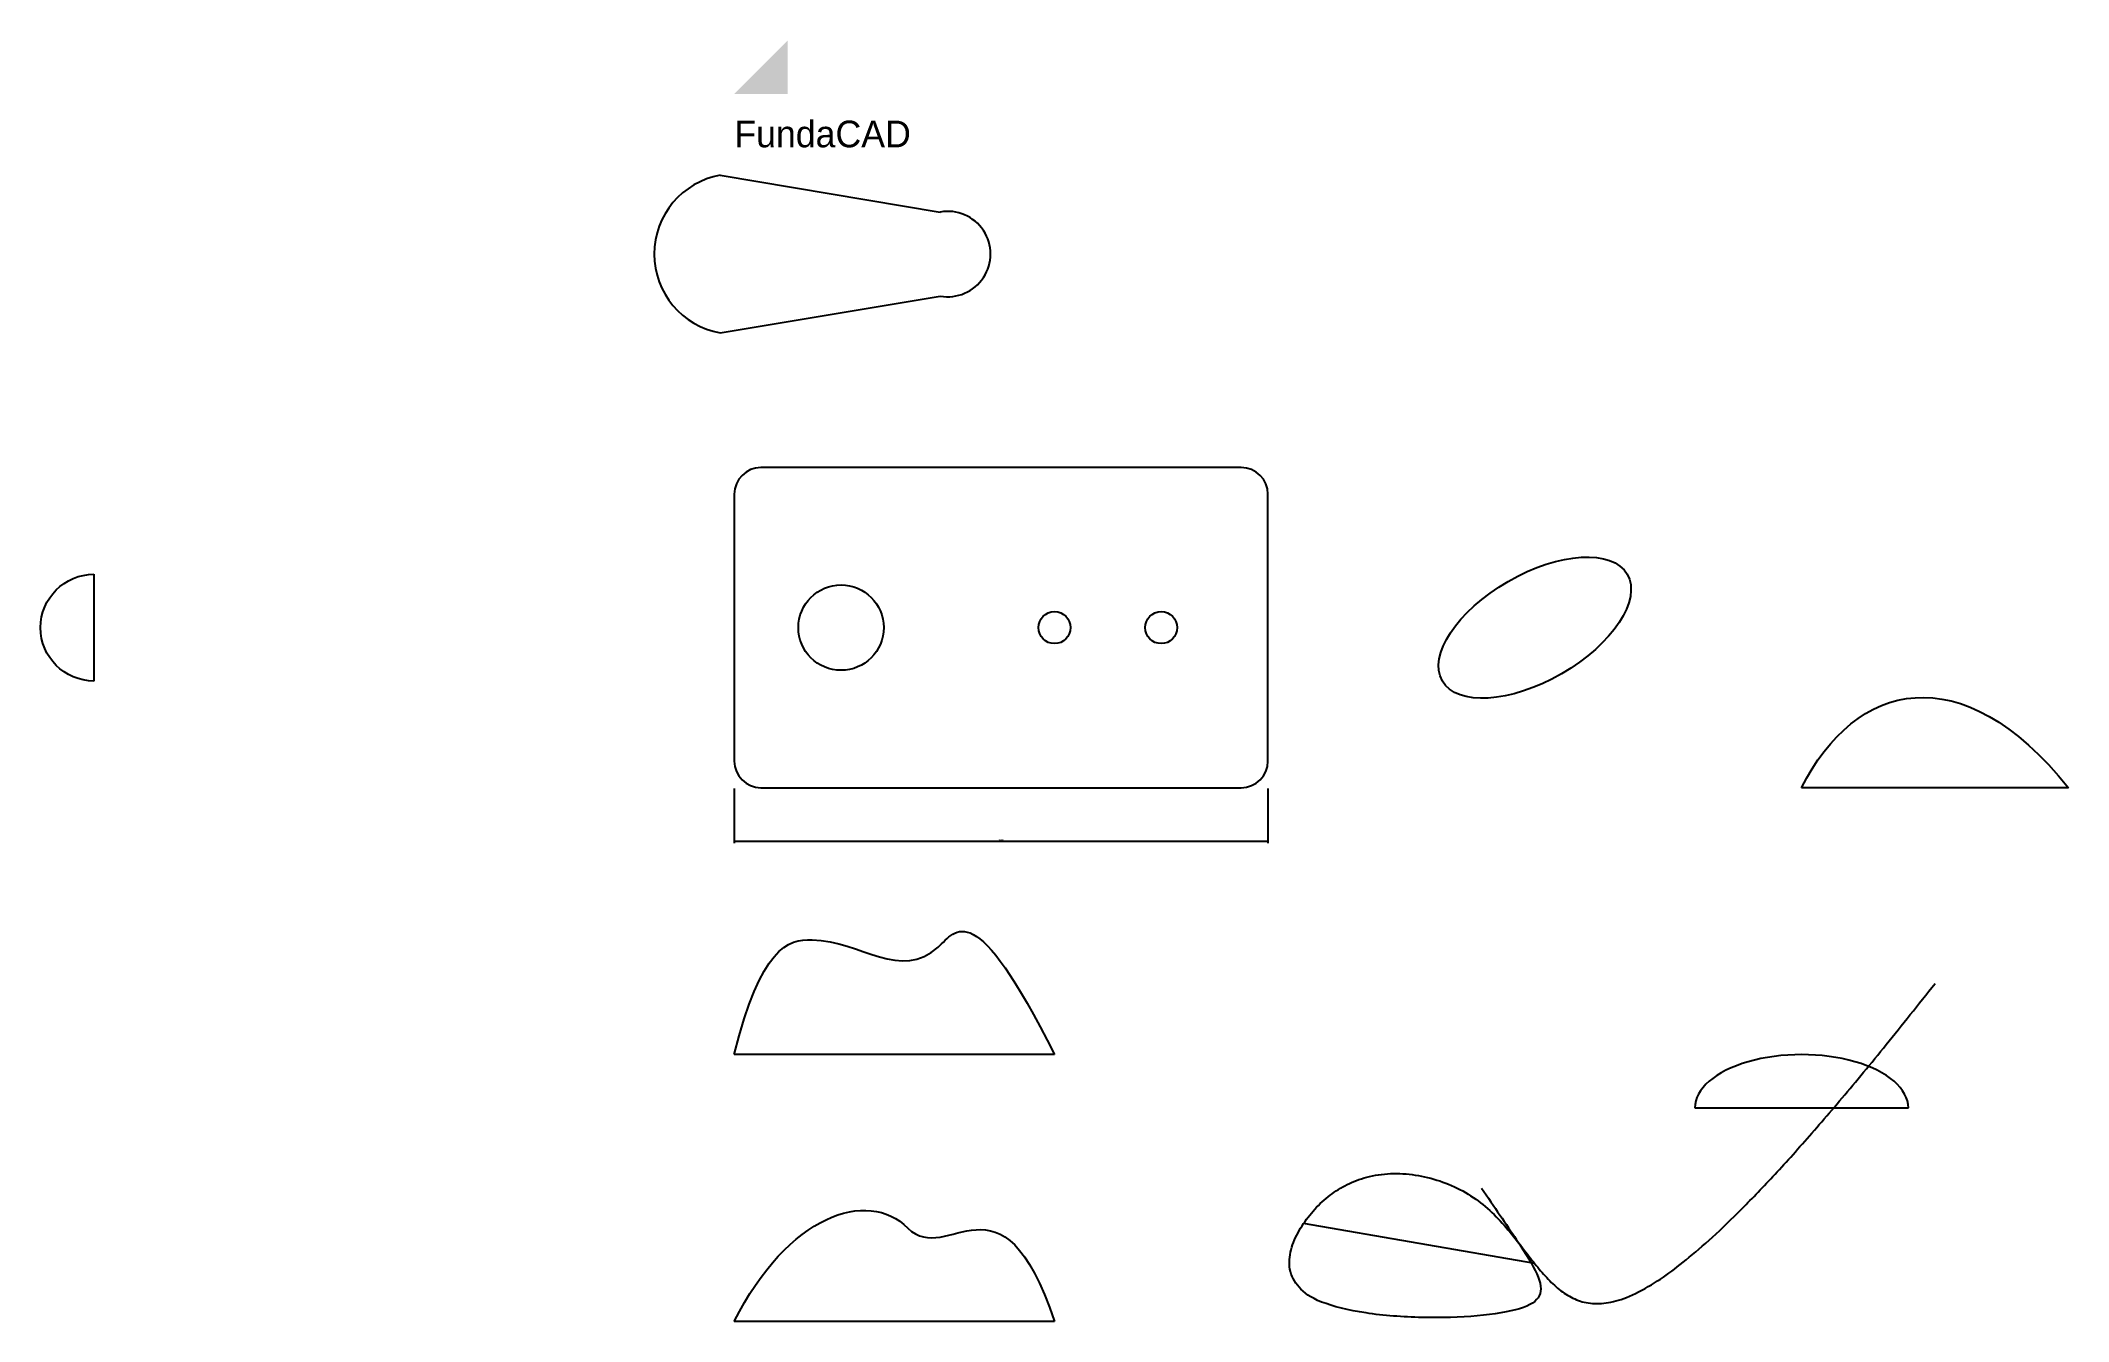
# Model space of a CAD drawing. Header units: millimetres. Extents: x -130 to 250, y -100 to 140.
import ezdxf

# ---------------------------------------------------------------- set-up
doc = ezdxf.new("R2010")
doc.units = ezdxf.units.MM
doc.styles.add('OpenSansCondensed-Light', font='OpenSansCondensed-Light.ttf')
doc.dimstyles.new('EZDXF', dxfattribs={"dimtxt": 0.25, "dimasz": 0.175, "dimexe": 0.375, "dimexo": 0.125, "dimgap": 0.1, "dimtad": 1, "dimlfac": 100, "dimzin": 12, "dimdsep": 46, "dimtxsty": 'OpenSansCondensed-Light', "dimblk": 'ARCHTICK', "dimcen": 2.5, "dimazin": 3, "dimtfac": 0.5, "dimtmove": 2, "dimatfit": 3})

# ---------------------------------------------------------------- blocks, each defined once
blk = doc.blocks.new('HOLE', base_point=(1, 1))
blk.add_circle((1, 1), 3)
blk = doc.blocks.new('_ARCHTICK')
at = {"color": 0, "linetype": 'BYBLOCK', "const_width": 0.15}
blk.add_lwpolyline([(-0.5, -0.5), (0.5, 0.5)], dxfattribs=at)

msp = doc.modelspace()

# ---------------------------------------------------------------- hatches: boundary and pattern name
at = {"layer": 'Notes'}
msp.add_hatch(color=7, dxfattribs=at).paths.add_polyline_path([(0, 130), (10, 130), (10, 140)])

# ---------------------------------------------------------------- linework, layer by layer
at = {"layer": 'Cam'}
for p, q in [((-2.625, 114.76853), (38.6, 107.87655)), ((-2.625, 85.23147), (38.6, 92.12345))]:
    msp.add_line(p, q, dxfattribs=at)
for centre, radius, start, end in [((0, 100), 15, 100.0786581, -100.0786581), ((40, 100), 8, -100.0786581, 100.0786581)]:
    msp.add_arc(centre, radius, start, end, dxfattribs=at)
at = {"layer": 'Curves'}
msp.add_ellipse((150, 30), major_axis=(17.32051, 10), ratio=0.5, dxfattribs=at)
at = {"layer": 'Double'}
msp.add_line((60, -100), (0, -100), dxfattribs=at)
msp.add_open_spline([(0, -100), (10, -80), (25, -75), (40, -90), (50, -70), (60, -100)], degree=3, knots=[0, 0, 0, 0, 2, 2, 4, 4, 4, 4], dxfattribs=at)
at = {"layer": 'Half'}
msp.add_line((180, -60), (220, -60), dxfattribs=at)
msp.add_ellipse((200, -60), major_axis=(20, 0), ratio=0.5, start_param=0, end_param=3.141592654, dxfattribs=at)
at = {"layer": 'Knots'}
msp.add_line((60, -50), (0, -50), dxfattribs=at)
msp.add_open_spline([(0, -50), (5, -30), (20, -25), (35, -40), (45, -20), (60, -50)], degree=3, knots=[0, 0, 0, 0, 1, 3, 4, 4, 4, 4], dxfattribs=at)
at = {"layer": 'Mirror'}
msp.add_line((-120, 40), (-120, 20), dxfattribs=at)
at = {"layer": 'Mirror', "extrusion": (0, 0, -1)}
msp.add_arc((120, 30), 10, 270, 90, dxfattribs=at)
at = {"layer": 'Open'}
msp.add_line((150, -89.16667), (106.66667, -81.66667), dxfattribs=at)
msp.add_open_spline([(100, -100), (105, -80), (120, -70), (140, -75), (150, -90), (160, -100)], degree=3, knots=[0, 1, 2, 3, 4, 5, 6, 7, 8, 9], dxfattribs=at)
at = {"layer": 'Plate'}
msp.add_lwpolyline([(5, 0), (95, 0, 0.414213562), (100, 5), (100, 55, 0.414213562), (95, 60), (5, 60, 0.414213562), (0, 55), (0, 5, 0.414213562)], format="xyb", close=True, dxfattribs=at)
msp.add_circle((20, 30), 8, dxfattribs=at)
at = {"layer": 'Spline'}
msp.add_line((250, 0), (200, 0), dxfattribs=at)
msp.add_open_spline([(200, 0), (210, 20), (230, 25), (250, 0)], degree=3, dxfattribs=at)

# ---------------------------------------------------------------- block references
at = {"layer": 'Plate'}
msp.add_blockref('HOLE', (60, 30), dxfattribs=at)
at = {"layer": 'Plate', "rotation": 33}
msp.add_blockref('HOLE', (80, 30), dxfattribs=at)

# ---------------------------------------------------------------- texts
at = {"layer": 'Notes'}
msp.add_text('FundaCAD', height=5, dxfattribs=at).set_placement((0, 120))

# ---------------------------------------------------------------- dimensions: what is measured, and where the dimension line sits
msp.add_linear_dim(base=(0, -10), p1=(0, 0), p2=(100, 0), dimstyle='EZDXF', dxfattribs=at).render()

doc.saveas('drawing.dxf')
